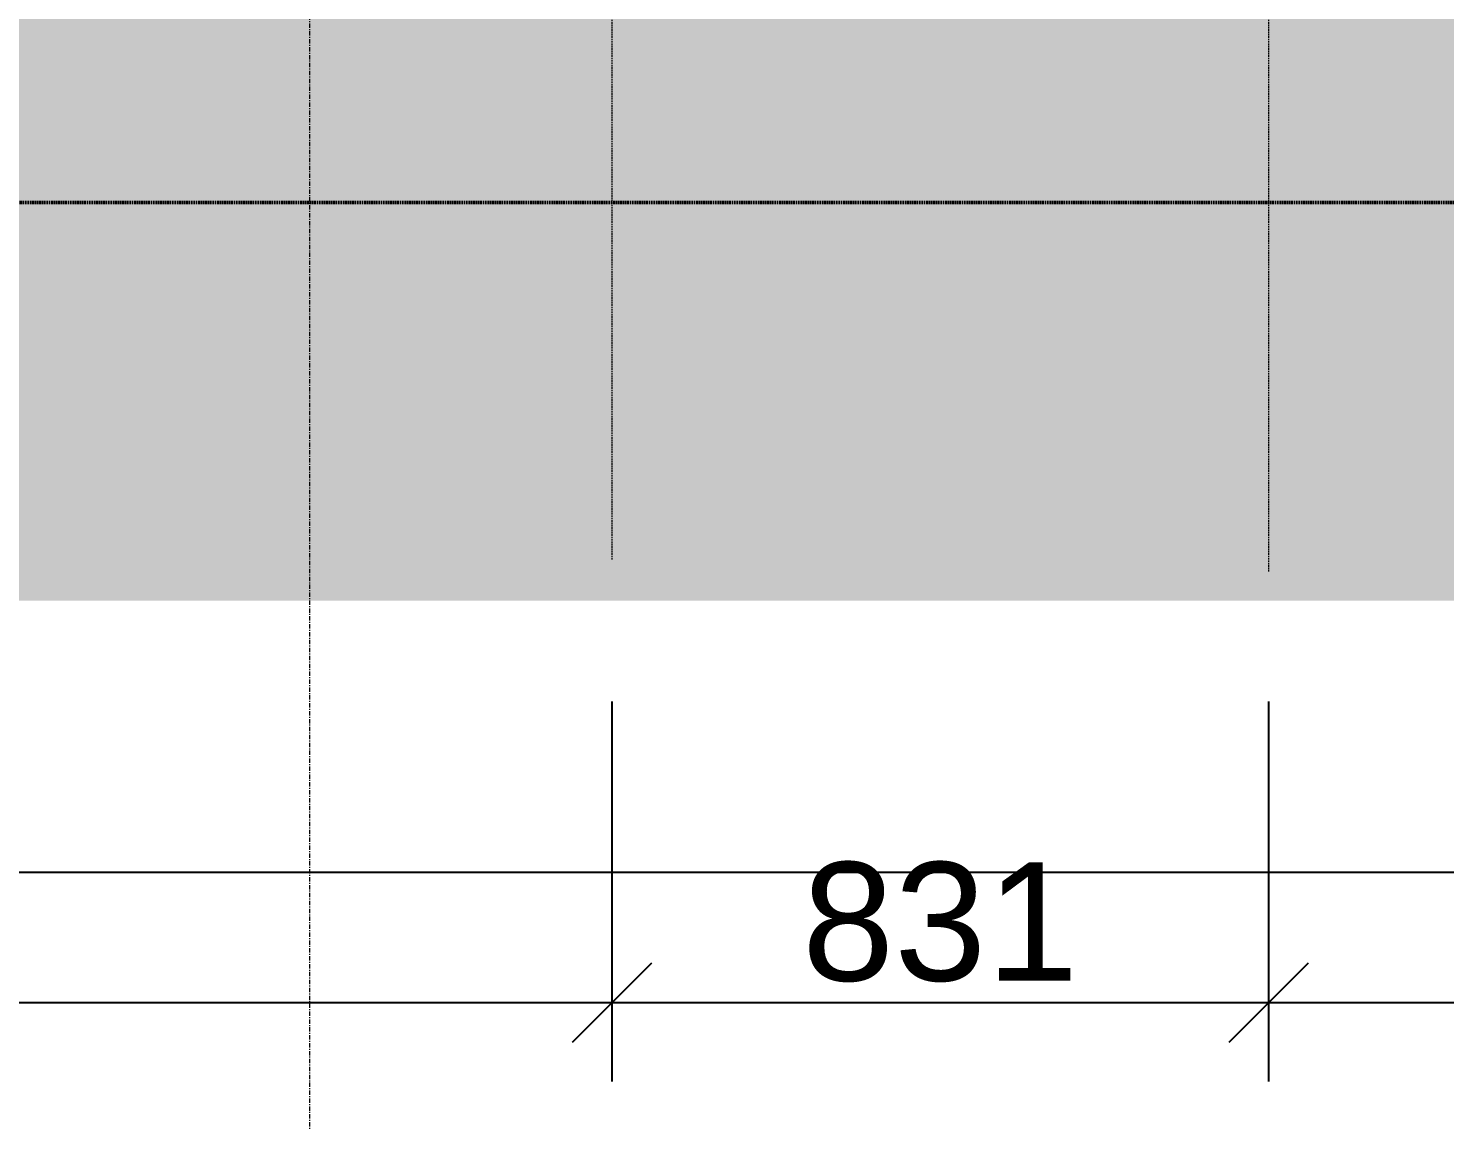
# Model space of a CAD drawing. Header units: millimetres. Extents: x 652554 to 1678317, y -308114 to 170803.
# Drawn here: x 678618 to 680409, y 99686 to 101068 of the extents above; entities that cross this region are included whole.
import ezdxf

# ---------------------------------------------------------------- set-up
doc = ezdxf.new("R2010")
doc.units = ezdxf.units.MM
doc.linetypes.add('DPA_Grid _ Level 100', pattern=[10, 5.5, -1.6, 1.3, -1.6])
doc.linetypes.add('DPA_Hidden 50', pattern=[3, 2, -1])
doc.layers.get('Defpoints').update_dxf_attribs({"color": 250})
for name, color, linetype, lineweight in [('A-ANNO-DIMS', 1, 'Continuous', 9), ('A-ANNO-SYMB', 3, 'Continuous', 9), ('A-DETL', 1, 'Continuous', 70), ('A-DETL-GENF', 2, 'Continuous', 35), ('S-GRID', 251, 'Continuous', 9)]:
    doc.layers.add(name, color=color, linetype=linetype, lineweight=lineweight)
doc.layers.add('DIM', color=1, linetype='Continuous')
doc.styles.add('Arial_2', font='arial.ttf', dxfattribs={"height": 3})
doc.dimstyles.new('DPA-DIM-3_0_T-T_1', dxfattribs={"dimscale": 304.8, "dimtxt": 153.03891, "dimasz": 0.328084, "dimexe": 0.328084, "dimexo": 0.0625, "dimgap": 0.082021, "dimtad": 1, "dimdec": 0, "dimzin": 0, "dimdsep": 46, "dimtxsty": 'Arial_2', "dimblk1": 'OBLIQUE', "dimblk2": 'OBLIQUE', "dimsah": 1, "dimcen": 0.09, "dimdle": 0.328084, "dimadec": 8, "dimazin": 0, "dimtfac": 1, "dimtdec": 4, "dimtix": 1, "dimtmove": 1, "dimatfit": 3, "dimfxl": 0.656168, "dimfxlon": 1, "dimtvp": 1, "dimtolj": 1, "dimtzin": 0, "dimarcsym": 2})

# ---------------------------------------------------------------- blocks, each defined once
blk = doc.blocks.new('_Oblique')
at = {"color": 0, "linetype": 'ByBlock', "lineweight": -2}
blk.add_line((-0.5, -0.5), (0.5, 0.5), dxfattribs=at)
blk = doc.blocks.new('*D5427')
at = {"layer": 'A-ANNO-DIMS', "color": 0, "lineweight": -2, "transparency": 16777216}
for p, q in [((671353.8, 100216.5), (671353.8, 99735.6)), ((679355.8, 100216.5), (679355.8, 99735.6)), ((671253.8, 99835.6), (679455.8, 99835.6))]:
    blk.add_line(p, q, dxfattribs=at)
at = {"layer": 'Defpoints', "color": 0, "transparency": 16777216}
for p in [(671353.8, 100235.6), (679355.8, 100235.6), (679355.8, 99835.6)]:
    blk.add_point(p, dxfattribs=at)
at = {"layer": 'A-ANNO-DIMS', "color": 0, "lineweight": -2, "transparency": 16777216, "xscale": 100, "yscale": 100, "zscale": 100, "rotation": 180}
blk.add_blockref('_Oblique', (671353.8, 99835.6), dxfattribs=at)
at = {"layer": 'A-ANNO-DIMS', "color": 0, "lineweight": -2, "transparency": 16777216, "xscale": 100, "yscale": 100, "zscale": 100}
blk.add_blockref('_Oblique', (679355.8, 99835.6), dxfattribs=at)
at = {"layer": 'A-ANNO-DIMS', "color": 0, "transparency": 16777216, "insert": (675354.8, 99937.1), "char_height": 150, "width": 1107.531, "attachment_point": 5, "style": 'Arial_2'}
blk.add_mtext('\\A1;8002', dxfattribs=at)
blk = doc.blocks.new('*D5428')
at = {"layer": 'A-ANNO-DIMS', "color": 0, "lineweight": -2, "transparency": 16777216}
for p, q in [((679355.8, 100216.5), (679355.8, 99735.6)), ((680186.6, 100216.5), (680186.6, 99735.6)), ((679255.8, 99835.6), (680286.6, 99835.6))]:
    blk.add_line(p, q, dxfattribs=at)
at = {"layer": 'Defpoints', "color": 0, "transparency": 16777216}
for p in [(679355.8, 100235.6), (680186.6, 100235.6), (680186.6, 99835.6)]:
    blk.add_point(p, dxfattribs=at)
at = {"layer": 'A-ANNO-DIMS', "color": 0, "lineweight": -2, "transparency": 16777216, "xscale": 100, "yscale": 100, "zscale": 100, "rotation": 180}
blk.add_blockref('_Oblique', (679355.8, 99835.6), dxfattribs=at)
at = {"layer": 'A-ANNO-DIMS', "color": 0, "lineweight": -2, "transparency": 16777216, "xscale": 100, "yscale": 100, "zscale": 100}
blk.add_blockref('_Oblique', (680186.6, 99835.6), dxfattribs=at)
at = {"layer": 'A-ANNO-DIMS', "color": 0, "transparency": 16777216, "insert": (679771.2, 99937.2), "char_height": 150, "width": 830.648, "attachment_point": 5, "style": 'Arial_2'}
blk.add_mtext('\\A1;831', dxfattribs=at)
blk = doc.blocks.new('*D5429')
at = {"layer": 'A-ANNO-DIMS', "color": 0, "lineweight": -2, "transparency": 16777216}
for p, q in [((680186.6, 100216.5), (680186.6, 99735.6)), ((684861.5, 100216.5), (684861.5, 99735.6)), ((680086.6, 99835.6), (684961.5, 99835.6))]:
    blk.add_line(p, q, dxfattribs=at)
at = {"layer": 'Defpoints', "color": 0, "transparency": 16777216}
for p in [(680186.6, 100235.6), (684861.5, 100235.6), (684861.5, 99835.6)]:
    blk.add_point(p, dxfattribs=at)
at = {"layer": 'A-ANNO-DIMS', "color": 0, "lineweight": -2, "transparency": 16777216, "xscale": 100, "yscale": 100, "zscale": 100, "rotation": 180}
blk.add_blockref('_Oblique', (680186.6, 99835.6), dxfattribs=at)
at = {"layer": 'A-ANNO-DIMS', "color": 0, "lineweight": -2, "transparency": 16777216, "xscale": 100, "yscale": 100, "zscale": 100}
blk.add_blockref('_Oblique', (684861.5, 99835.6), dxfattribs=at)
at = {"layer": 'A-ANNO-DIMS', "color": 0, "transparency": 16777216, "insert": (682524, 99937.1), "char_height": 150, "width": 1107.531, "attachment_point": 5, "style": 'Arial_2'}
blk.add_mtext('\\A1;4675', dxfattribs=at)

msp = doc.modelspace()

# ---------------------------------------------------------------- hatches: boundary and pattern name
at = {"layer": 'A-DETL-GENF', "lineweight": 9}
h = msp.add_hatch(dxfattribs=at)
h.set_pattern_fill('FP_7', color=9, style=0, pattern_type=2)
h.set_pattern_definition([(45, (676567.2, 5e-05), (0, 449.0128), [317.5, -317.5]), (45, (676483, 84.2), (0, 449.0128), [317.5, -317.5]), (45, (676398.82, 168.38), (0, 449.0128), [317.5, -317.5]), (135, (676398.82, 224.5), (-449.0128, 3e-14), [317.5, -317.5]), (135, (676483, 308.7), (-449.0128, 3e-14), [317.5, -317.5]), (135, (676567.2, 392.9), (-449.0128, 3e-14), [317.5, -317.5])])
h.paths.add_polyline_path([(686298.9314, 100343.9086), (695674.0481, 100343.9086), (695674.0481, 101150), (658173.5814, 101150), (658173.5814, 100343.9086), (685127.0418, 100343.9086)])

# ---------------------------------------------------------------- linework, layer by layer
at = {"layer": 'A-ANNO-SYMB', "linetype": 'DPA_Hidden 50', "lineweight": 50}
msp.add_line((676909.3272, 100847.6913), (681097.0862, 100847.6913), dxfattribs=at)
at = {"layer": 'A-DETL', "color": 9, "linetype": 'DPA_Hidden 50', "lineweight": 9}
for p, q in [((679355.7774, 101220), (679355.7774, 100395.7022)), ((680186.5565, 101220), (680186.5565, 100380))]:
    msp.add_line(p, q, dxfattribs=at)
at = {"layer": 'DIM', "color": 6}
msp.add_line((697768, 100000), (652554, 100000), dxfattribs=at)
at = {"layer": 'S-GRID', "linetype": 'DPA_Grid _ Level 100'}
msp.add_line((678973.7798, 98418.8585), (678973.7798, 116085.8576), dxfattribs=at)

# ---------------------------------------------------------------- dimensions: what is measured, and where the dimension line sits
at = {"layer": 'A-ANNO-DIMS'}
for base, p1, p2, override, picture, middle in [((679355.7774, 99835.5519), (671353.7774, 100235.5519), (679355.7774, 100235.5519), {"dimpost": '<>', "dimfxl": 8002}, '*D5427', (675354.7774, 99937.1378)), ((680186.5565, 99835.5519), (679355.7774, 100235.5519), (680186.5565, 100235.5519), {"dimpost": '<>', "dimfxl": 830.779038}, '*D5428', (679771.167, 99937.189)), ((684861.5174, 99835.5519), (680186.5565, 100235.5519), (684861.5174, 100235.5519), {"dimpost": '<>', "dimfxl": 4674.960938}, '*D5429', (682524.0369, 99937.1378))]:
    dim = msp.add_linear_dim(base=base, p1=p1, p2=p2, dimstyle='DPA-DIM-3_0_T-T_1', override=override, dxfattribs=at)
    dim.commit()
    dim.dimension.update_dxf_attribs({"geometry": picture, "text_midpoint": middle})

doc.saveas('drawing.dxf')
